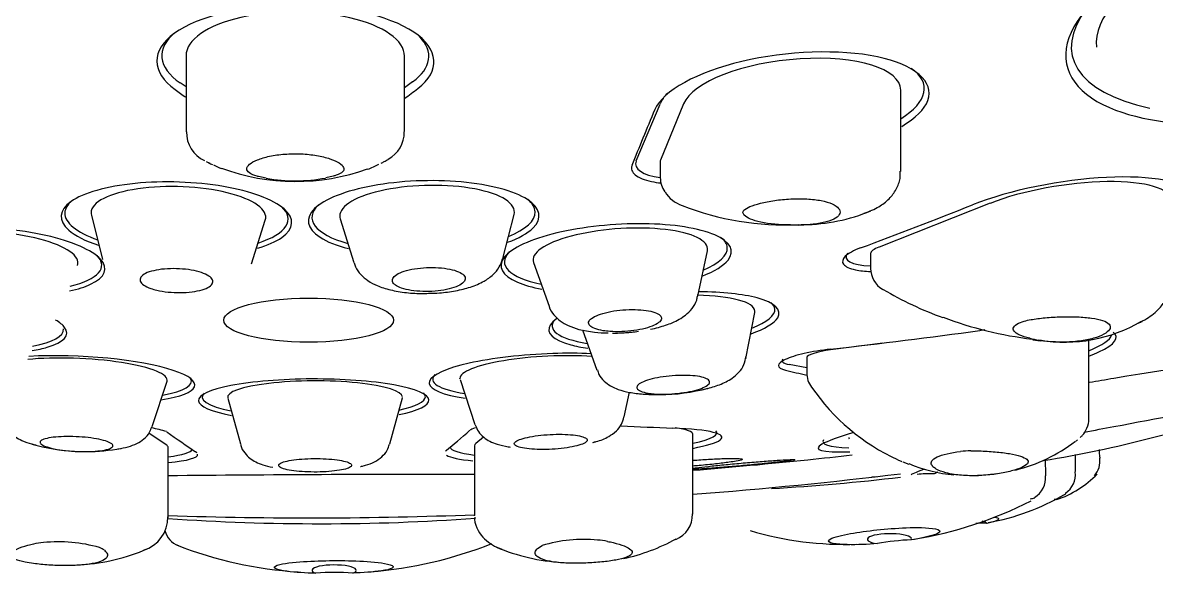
# Model space of a CAD drawing. Header units: centimetres. Extents: x -3207095 to 15275363, y -32656 to 4798027.
# Drawn here: x 710310.645 to 710314.147, y 4438202.084 to 4438203.785 of the extents above; entities that cross this region are included whole.
import ezdxf

# ---------------------------------------------------------------- set-up
doc = ezdxf.new("R2010")
doc.units = ezdxf.units.CM
doc.linetypes.add('DUZ', pattern=[500, 500])
doc.layers.get('0').update_dxf_attribs({"color": 1, "linetype": 'DUZ'})
doc.layers.add('a_vitrifiye', color=195, linetype='Continuous')

# ---------------------------------------------------------------- blocks, each defined once
blk = doc.blocks.new('TEPEDUS')
for p, q in [((38601.94, -2207.226), (38601.94, -2208.792)), ((38606.44, -2208.789), (38606.44, -2207.237)), ((38606.606, -2207.766), (38606.44, -2207.888)), ((38601.94, -2207.869), (38601.82, -2207.787)), ((38616.659, -2209.607), (38616.659, -2207.935)), ((38611.211, -2209.393), (38611.703, -2208.22)), ((38612.186, -2208.216), (38611.712, -2209.376)), ((38602.355, -2209.404), (38602.428, -2209.441)), ((38611.706, -2209.405), (38611.706, -2209.737)), ((38603.592, -2209.749), (38603.43, -2209.714)), ((38604.972, -2209.707), (38604.815, -2209.743)), ((38618.499, -2210.265), (38616.211, -2211.165)), ((38599.989, -2210.511), (38600.221, -2211.423)), ((38608.462, -2211.404), (38608.696, -2210.493)), ((38603.289, -2211.511), (38603.572, -2210.614)), ((38605.113, -2210.586), (38605.394, -2211.484)), ((38614.553, -2210.712), (38614.661, -2210.709)), ((38612.48, -2212.174), (38612.676, -2211.242)), ((38609.096, -2211.485), (38609.415, -2212.381)), ((38616.039, -2211.298), (38616.039, -2211.604)), ((38613.467, -2213.461), (38613.653, -2212.513)), ((38610.102, -2212.873), (38610.401, -2213.698)), ((38619.082, -2212.734), (38619.203, -2212.689)), ((38619.38, -2213.073), (38619.538, -2213.095)), ((38620.534, -2214.688), (38620.534, -2213.075)), ((38616.291, -2213.142), (38615.215, -2213.284)), ((38614.723, -2213.651), (38614.359, -2213.584)), ((38614.723, -2213.441), (38614.723, -2213.755)), ((38601.244, -2214.86), (38601.548, -2213.93)), ((38607.583, -2213.891), (38607.889, -2214.819)), ((38602.798, -2214.274), (38603.058, -2215.22)), ((38606.137, -2215.216), (38606.394, -2214.269)), ((38610.963, -2214.664), (38611.075, -2214.157)), ((38601.53, -2215.241), (38601.17, -2215.001)), ((38608.067, -2215.078), (38607.905, -2215.212)), ((38612.378, -2216.663), (38612.378, -2215.02)), ((38601.571, -2216.74), (38601.571, -2215.294)), ((38607.878, -2215.256), (38607.878, -2216.69)), ((38616.601, -2215.549), (38616.68, -2215.58)), ((38616.7, -2215.588), (38616.828, -2215.636)), ((38620.756, -2215.494), (38620.758, -2215.511)), ((38619.638, -2215.873), (38619.638, -2215.875)), ((38620.254, -2215.787), (38620.255, -2215.797)), ((38607.878, -2216.702), (38607.879, -2216.69)), ((38609.179, -2217.37), (38609.273, -2217.313))]:
    blk.add_line(p, q)
for centre, radius, start, end in [((38602.584, -2208.806), 0.636, 178.6582, 245.4891), ((38605.818, -2208.807), 0.616, 297.2542, 1.2966), ((38605.723, -2208.862), 0.62, 291.9848, 298.9385), ((38605.621, -2208.608), 0.892, 296.5962, 302.4459), ((38602.709, -2208.905), 0.606, 239.4086, 248.3853), ((38603.419, -2207.592), 2.095, 244.0537, 249.0904), ((38604.191, -2205.455), 4.36, 249.5653, 289.9573), ((38605.03, -2207.788), 1.891, 290.0905, 297.798), ((38604.188, -2206.384), 3.418, 259.957, 280.5607), ((38612.206, -2209.737), 0.5, 180, 215.6628), ((38612.346, -2209.713), 0.625, 210.18, 252.4185), ((38614.286, -2204.838), 5.872, 248.7456, 272.5122), ((38613.495, -2210.448), 0.0871, 186.83, 226.7807), ((38614.619, -2206.989), 3.715, 270.5599, 292.5457), ((38614.462, -2202.802), 7.909, 269.4506, 271.059), ((38616.539, -2211.604), 0.5, 180, 239.4576), ((38619.891, -2206.007), 7.02, 239.2051, 250.3337), ((38620.31, -2205.245), 7.873, 249.32, 263.1226), ((38620.024, -2209.977), 3.149, 260.9866, 300.3374), ((38620.133, -2209.489), 3.648, 257.0474, 259.9764), ((38615.223, -2213.755), 0.5, 180, 216.5217), ((38611.674, -2210.205), 4, 270.2588, 284.7968), ((38618.402, -2211.596), 4.34, 214.4346, 245.3844), ((38611.674, -2210.205), 4, 264.0088, 270.2588), ((38615.722, -2191.572), 24.3, 279.1794, 289.8671), ((38600.224, -2219.509), 4.729, 73.841, 77.6968), ((38599.872, -2211.378), 4, 253.921, 266.8961), ((38618.196, -2212.455), 3.404, 284.0787, 307.2183), ((38599.872, -2211.378), 4, 266.8961, 270.2588), ((38599.872, -2211.378), 4, 270.2588, 280.5312), ((38618.132, -2217.673), 2.311, 90.751, 96.0482), ((38319.625, -2221.06), 301.183, 1.05882, 1.08914), ((38604.465, -2116.577), 99.5, 274.56096, 275.92927), ((38618.065, -2212.641), 3.232, 247.4553, 264.4635), ((38617.477, -2215.535), 0.215, 212.9499, 235.2682), ((38620.324, -2215.578), 0.438, 317.5662, 8.7293), ((38607.794, -2858.785), 642.939, 89.991671, 90.554721), ((38611.544, -2173.073), 43.134, 273.2593, 276.8068), ((38604.465, -2116.577), 100, 276.65581, 276.71029), ((38617.289, -2218.722), 2.89, 89.1553, 95.7779), ((38618.065, -2212.641), 3.232, 272.2438, 277.1625), ((38618.196, -2212.455), 3.404, 274.5791, 277.3323), ((38619.185, -2215.929), 0.456, 300.3773, 6.7603), ((38619.206, -2214.379), 2.094, 288.387, 315.7762), ((38619.811, -2215.854), 0.447, 302.5184, 7.4013), ((38615.573, -2208.995), 8.3, 279.3937, 297.0139), ((38617.602, -2212.1), 4.817, 280.247, 300.2854), ((38614.168, -2195.99), 21.005, 284.2184, 284.4711), ((38619.751, -2219.174), 2.81, 87.567, 88.6517), ((38600.868, -2216.736), 0.698, 286.1608, 1.184), ((38604.7, -2171.206), 45.657, 266.0633, 274.0161), ((38604.49, -2128.786), 87.956, 268.09528, 272.21145), ((38611.822, -2216.678), 0.547, 292.1453, 1.7473), ((38618.335, -2219.558), 2.705, 87.8752, 92.7629), ((38601.94, -2216.893), 0.45, 194.0718, 249.2879), ((38615.513, -2210.391), 6.897, 253.5256, 271.9513), ((38599.175, -2219.21), 1.966, 95.0844, 101.0287), ((38599.317, -2220.246), 3.011, 73.7965, 96.0182), ((38604.795, -2209.464), 8.409, 248.724, 266.2686), ((38605.049, -2209.229), 8.651, 274.5594, 291.6235), ((38609.904, -2213.669), 3.997, 246.8093, 266.8624), ((38610.125, -2220.085), 2.899, 84.2657, 107.0818), ((38610.252, -2219.248), 2.055, 79.6872, 85.455), ((38610.139, -2213.765), 3.899, 281.9897, 299.0388), ((38617.077, -2222.122), 4.932, 92.3328, 100.509), ((38599.555, -2213.747), 3.964, 273.4185, 293.5506), ((38600.011, -2217.739), 0.412, 53.1214, 69.2067), ((38605.013, -2222.193), 4.328, 85.2097, 95.308)]:
    blk.add_arc(centre, radius, start, end)
for centre, major_axis, ratio, start_param, end_param in [((38626.283, -2205.857), (5.581, 1.284), 0.361637, 2.255786, 3.097665), ((38604.19, -2207.231), (2.25, -0.007), 0.405393, 0.001241, 3.142834), ((38626.148, -2205.914), (5.957, 1.312), 0.36773, 2.735048, 3.813949), ((38604.19, -2207.234), (2.75, -0.008), 0.400807, 2.688794, 3.674866), ((38604.19, -2207.234), (2.75, -0.008), 0.400807, -0.496471, 0.381033), ((38614.409, -2208.142), (-2.248, -0.241), 0.369106, 3.102128, 6.086641), ((38614.405, -2208.144), (-2.736, -0.279), 0.368528, 2.500013, 3.549218), ((38646.148, -2151.262), (-46.089, -55.389), 0.612738, 0.047285, 0.053496), ((38561.704, -2151.643), (45.691, -55.718), 0.591989, -0.0284, -0.020382), ((38614.405, -2208.144), (-2.736, -0.279), 0.368528, -0.407625, -0.197856), ((38656.73, -2160.112), (-46.117, -55.365), 0.131377, -0.414962, -0.37203), ((38612.194, -2209.366), (0.995, 0.102), 0.368528, 2.943736, 4.162409), ((38612.206, -2209.359), (0.5, 0.053), 0.369106, 2.945048, 3.102128), ((38602.623, -2208.981), (0.224, 0.447), 0.867357, 3.145677, 3.216128), ((38606.903, -2210.485), (-1.799, -0.047), 0.326876, 3.048782, 6.283185), ((38619.975, -2210.54), (-2.248, -0.352), 0.280475, 3.097728, 5.384109), ((38601.782, -2210.508), (-1.799, 0.051), 0.326007, 3.049059, 6.283185), ((38601.742, -2210.528), (-2.299, 0.066), 0.326007, 5.93111, 6.283185), ((38601.742, -2210.528), (-2.299, 0.066), 0.326007, 2.401213, 3.493668), ((38606.83, -2210.502), (2.299, 0.06), 0.326876, 2.788421, 3.958842), ((38606.83, -2210.502), (2.299, 0.06), 0.326876, 0, 0.353172), ((38642.857, -2168.652), (-57.998, -42.759), 0.33312, 0.860314, 0.903246), ((38601.742, -2210.528), (-2.299, 0.066), 0.326007, 0, 0.795898), ((38601.782, -2210.508), (-1.799, 0.051), 0.326007, 0, 0.092533), ((38606.903, -2210.485), (-1.799, -0.047), 0.326876, 0, 0.09281), ((38606.83, -2210.502), (2.299, 0.06), 0.326876, 5.568199, 6.283185), ((38597.917, -2211.378), (-1.796, 0.124), 0.293356, 3.059278, 6.283185), ((38610.883, -2211.319), (1.796, 0.122), 0.295556, 0, 3.224585), ((38613.562, -2206.69), (2.162, -3.727), 0.696787, -0.379577, -0.36291), ((38610.792, -2211.329), (2.295, 0.155), 0.295556, 0, 0.314538), ((38610.792, -2211.329), (2.295, 0.155), 0.295556, 2.827055, 3.95867), ((38610.792, -2211.329), (2.295, 0.155), 0.295556, 5.594234, 6.283185), ((38610.883, -2211.319), (1.796, 0.122), 0.295556, 6.200193, 6.283185), ((38616.539, -2211.226), (0.5, 0.078), 0.280475, 2.242517, 3.097728), ((38597.908, -2211.395), (-2.295, 0.158), 0.293356, 2.389424, 3.453482), ((38616.521, -2211.23), (0.988, 0.154), 0.283545, 2.841426, 4.160067), ((38611.86, -2212.621), (1.795, 0.138), 0.246702, 0, 1.205831), ((38616.539, -2211.604), (0.254, 0.431), 0.168409, 3.141593, 3.278381), ((38611.774, -2212.621), (2.293, 0.177), 0.246702, 0, 0.257404), ((38611.774, -2212.621), (2.293, 0.177), 0.246702, 2.884189, 3.938835), ((38611.774, -2212.621), (2.293, 0.177), 0.246702, 5.606886, 6.283185), ((38611.86, -2212.621), (1.795, 0.138), 0.246702, 6.21492, 6.283185), ((38597.123, -2212.696), (-2.293, 0.175), 0.244201, 2.395187, 3.178737), ((38610.968, -2212.571), (1.207, 0.082), 0.295556, 4.489491, 4.935287), ((38611.02, -2172.886), (71.573, 8.331), 0.56341, 4.705428, 4.74836), ((38618.28, -2213.303), (-2.725, -0.367), 0.18562, 2.519614, 3.061843), ((38599.75, -2213.894), (-2.369, 0.115), 0.201542, 2.364961, 5.18079), ((38615.223, -2213.377), (0.5, 0.066), 0.184602, 1.563735, 3.117078), ((38599.754, -2213.823), (-1.798, 0.087), 0.201542, 3.08643, 5.363951), ((38609.377, -2213.78), (-1.798, -0.091), 0.203174, 4.162611, 6.283185), ((38611.932, -2213.554), (1.537, 0.118), 0.246702, 6.21492, 6.28072), ((38615.207, -2213.377), (0.991, 0.134), 0.18562, 2.951548, 3.661518), ((38609.316, -2213.775), (2.297, 0.116), 0.203174, 2.932571, 3.909006), ((38651.965, -2153.768), (-44.421, -56.735), 0.47645, 0.213717, 0.225839), ((38599.754, -2213.823), (-2.297, 0.111), 0.201542, 2.414479, 3.27518), ((38604.596, -2214.255), (1.8, 0.002), 0.185339, 0, 3.192151), ((38609.377, -2213.78), (-1.798, -0.091), 0.203174, 0, 0.055629), ((38604.569, -2214.25), (2.3, 0.003), 0.185339, 2.951849, 3.881655), ((38604.569, -2214.25), (2.3, 0.003), 0.185339, 5.580767, 6.283185), ((38604.596, -2214.255), (1.8, 0.002), 0.185339, 6.232627, 6.283185), ((38604.569, -2214.25), (2.3, 0.003), 0.185339, 0, 0.189744), ((38554.477, -2163.453), (49.289, -52.562), 0.050355, -0.252576, -0.209644), ((38654.963, -2162.999), (-48.766, -53.047), 0.025664, 0.186686, 0.229618), ((38576.116, -2170.833), (63.864, -33.37), 0.451737, -0.780319, -0.76103), ((38610.128, -2215.138), (-2.25, -0.12), 0.121616, 3.135107, 3.710201), ((38610.126, -2215.137), (-2.746, -0.149), 0.120575, 2.525786, 3.263355), ((38599.321, -2215.187), (-2.25, 0.109), 0.119929, 3.1474, 3.339387), ((38610.128, -2215.138), (-2.25, -0.12), 0.121616, -0.163565, -0.006485), ((38609.442, -2215.064), (-1.208, -0.061), 0.203174, -3.899153, -3.854609), ((38621.084, -2214.243), (6.028, 0.937), 0.081622, 3.059606, 3.553815), ((38621.187, -2214.237), (5.6, 0.857), 0.082029, 3.129037, 3.181966), ((38599.323, -2215.186), (-2.747, 0.135), 0.118845, 2.535486, 3.101177), ((38610.126, -2215.137), (-2.746, -0.149), 0.120575, 0.006642, 0.605171), ((38604.465, -2208.915), (27.6, 0), 0.258819, -1.189196, -1.153281), ((38604.598, -2215.545), (1.209, 0.002), 0.185339, -0.68094, -0.63671), ((38604.465, -2209.25), (28.2, 0), 0.258819, -1.286398, -1.12397), ((38617.982, -2216.879), (0.454, 0.011), 0.204259, 0.122747, 0.666552), ((38616.427, -2217.179), (0.456, 0.003), 0.24332, -0.172436, 4.13073), ((38604.989, -2217.822), (0.456, 0), 0.241924, -0.563412, 3.739754)]:
    blk.add_ellipse(centre, major_axis=major_axis, ratio=ratio, start_param=start_param, end_param=end_param)
blk.add_ellipse((38604.465, -2212.672), major_axis=(-1.75, 0), ratio=0.258819)
for points, knots in [([(38622.126, -2205.012), (38621.05, -2205.602), (38620.334, -2206.265), (38619.912, -2207.455), (38620.215, -2207.974), (38621.594, -2208.569), (38622.559, -2208.698), (38623.665, -2208.662)], [0, 0, 0, 0, 0.25, 0.25, 0.5, 0.5, 0.714471, 0.714471, 0.714471, 0.714471]), ([(38606.713, -2207.901), (38607.183, -2207.541), (38607.146, -2207.086), (38606.111, -2206.393), (38605.129, -2206.171), (38603.153, -2206.18), (38602.187, -2206.412), (38601.215, -2207.112), (38601.214, -2207.568), (38601.715, -2207.923)], [0, 0, 0, 0, 0.25, 0.25, 0.5, 0.5, 0.75, 0.75, 1, 1, 1, 1]), ([(38616.679, -2208.682), (38616.96, -2208.513), (38617.15, -2208.328), (38617.356, -2207.762), (38616.945, -2207.409), (38615.409, -2207.087), (38614.304, -2207.124), (38612.47, -2207.56), (38611.76, -2207.949), (38611.594, -2208.336)], [0.1303702, 0.1303702, 0.1303702, 0.1303702, 0.25, 0.25, 0.5, 0.5, 0.75, 0.75, 1, 1, 1, 1]), ([(38603.43, -2209.714), (38603.421, -2209.712), (38603.414, -2209.71), (38603.406, -2209.708), (38603.336, -2209.689), (38603.281, -2209.666), (38603.244, -2209.64), (38603.208, -2209.614), (38603.189, -2209.585), (38603.19, -2209.555), (38603.19, -2209.524), (38603.21, -2209.492), (38603.247, -2209.461), (38603.284, -2209.429), (38603.34, -2209.398), (38603.41, -2209.37), (38603.48, -2209.342), (38603.566, -2209.316), (38603.661, -2209.296), (38603.757, -2209.276), (38603.863, -2209.261), (38603.973, -2209.253), (38604.082, -2209.244), (38604.197, -2209.243), (38604.308, -2209.247), (38604.418, -2209.252), (38604.528, -2209.264), (38604.628, -2209.281), (38604.728, -2209.298), (38604.822, -2209.321), (38604.9, -2209.347), (38604.979, -2209.373), (38605.045, -2209.403), (38605.093, -2209.433), (38605.141, -2209.464), (38605.172, -2209.497), (38605.184, -2209.527), (38605.196, -2209.558), (38605.189, -2209.588), (38605.163, -2209.616), (38605.137, -2209.643), (38605.093, -2209.667), (38605.033, -2209.688), (38605.014, -2209.695), (38604.994, -2209.701), (38604.972, -2209.707)], [0, 0, 0, 0, 0.008169, 0.008169, 0.008169, 0.082828, 0.082828, 0.082828, 0.157351, 0.157351, 0.157351, 0.231676, 0.231676, 0.231676, 0.306092, 0.306092, 0.306092, 0.380781, 0.380781, 0.380781, 0.45554, 0.45554, 0.45554, 0.530024, 0.530024, 0.530024, 0.604265, 0.604265, 0.604265, 0.678655, 0.678655, 0.678655, 0.753362, 0.753362, 0.753362, 0.828107, 0.828107, 0.828107, 0.902596, 0.902596, 0.902596, 0.976914, 0.976914, 0.976914, 1, 1, 1, 1]), ([(38611.124, -2209.487), (38611.097, -2209.556), (38611.121, -2209.623), (38611.261, -2209.738), (38611.379, -2209.785), (38611.588, -2209.829), (38611.653, -2209.839), (38611.721, -2209.846)], [0, 0, 0, 0, 0.25, 0.25, 0.5, 0.5, 0.6007661, 0.6007661, 0.6007661, 0.6007661]), ([(38615.902, -2210.47), (38616.019, -2210.427), (38616.197, -2210.357), (38616.421, -2210.184), (38616.571, -2209.987), (38616.654, -2209.779), (38616.65, -2209.659), (38616.648, -2209.605)], [0, 0, 0, 0, 0.270865, 0.493287, 0.691396, 0.882777, 1, 1, 1, 1]), ([(38600.889, -2209.856), (38600.303, -2209.914), (38599.821, -2210.052), (38599.319, -2210.407), (38599.301, -2210.625), (38599.654, -2210.933), (38599.867, -2211.039), (38600.135, -2211.127)], [0, 0, 0, 0, 0.125, 0.125, 0.25, 0.25, 0.3233838, 0.3233838, 0.3233838, 0.3233838]), ([(38603.412, -2211.191), (38603.62, -2211.129), (38603.791, -2211.054), (38604.163, -2210.792), (38604.182, -2210.576), (38603.734, -2210.184), (38603.273, -2210.015), (38602.142, -2209.822), (38601.475, -2209.797), (38600.889, -2209.856)], [0.5661338, 0.5661338, 0.5661338, 0.5661338, 0.625, 0.625, 0.75, 0.75, 0.875, 0.875, 1, 1, 1, 1]), ([(38607.603, -2209.824), (38607.009, -2209.771), (38606.342, -2209.801), (38605.23, -2210.004), (38604.786, -2210.178), (38604.383, -2210.571), (38604.424, -2210.788), (38604.84, -2211.056), (38605.042, -2211.136), (38605.285, -2211.198)], [0, 0, 0, 0, 0.125, 0.125, 0.25, 0.25, 0.375, 0.375, 0.4393381, 0.4393381, 0.4393381, 0.4393381]), ([(38608.562, -2211.068), (38608.793, -2210.983), (38608.973, -2210.883), (38609.285, -2210.579), (38609.241, -2210.362), (38608.697, -2210.011), (38608.198, -2209.877), (38607.603, -2209.824)], [0.6824018, 0.6824018, 0.6824018, 0.6824018, 0.75, 0.75, 0.875, 0.875, 1, 1, 1, 1]), ([(38622.241, -2210.791), (38622.692, -2210.539), (38622.883, -2210.271), (38622.545, -2209.821), (38621.817, -2209.686), (38619.979, -2209.775), (38618.893, -2209.995), (38618.138, -2210.295)], [0.301523, 0.301523, 0.301523, 0.301523, 0.5, 0.5, 0.75, 0.75, 1, 1, 1, 1]), ([(38613.409, -2210.459), (38613.408, -2210.442), (38613.415, -2210.426), (38613.43, -2210.409), (38613.453, -2210.384), (38613.496, -2210.358), (38613.554, -2210.333), (38613.612, -2210.309), (38613.687, -2210.284), (38613.773, -2210.263), (38613.859, -2210.242), (38613.958, -2210.223), (38614.063, -2210.207), (38614.168, -2210.192), (38614.281, -2210.181), (38614.392, -2210.175), (38614.504, -2210.169), (38614.618, -2210.169), (38614.725, -2210.175), (38614.831, -2210.18), (38614.932, -2210.192), (38615.021, -2210.21), (38615.109, -2210.227), (38615.187, -2210.251), (38615.248, -2210.278), (38615.308, -2210.305), (38615.354, -2210.337), (38615.38, -2210.37), (38615.407, -2210.404), (38615.415, -2210.439), (38615.404, -2210.473), (38615.393, -2210.507), (38615.363, -2210.541), (38615.316, -2210.571), (38615.269, -2210.6), (38615.203, -2210.627), (38615.125, -2210.648), (38615.047, -2210.669), (38614.954, -2210.685), (38614.855, -2210.696), (38614.777, -2210.704), (38614.693, -2210.708), (38614.608, -2210.71)], [0, 0, 0, 0, 0.04797, 0.04797, 0.04797, 0.122585, 0.122585, 0.122585, 0.196962, 0.196962, 0.196962, 0.271278, 0.271278, 0.271278, 0.345824, 0.345824, 0.345824, 0.42058, 0.42058, 0.42058, 0.495204, 0.495204, 0.495204, 0.569504, 0.569504, 0.569504, 0.64376, 0.64376, 0.64376, 0.718314, 0.718314, 0.718314, 0.793074, 0.793074, 0.793074, 0.867681, 0.867681, 0.867681, 0.942028, 0.942028, 0.942028, 1, 1, 1, 1]), ([(38614.386, -2210.711), (38614.167, -2210.708), (38613.949, -2210.69), (38613.61, -2210.619), (38613.486, -2210.566), (38613.436, -2210.512)], [0, 0, 0, 0, 0.5, 0.5, 1, 1, 1, 1]), ([(38599.541, -2212.07), (38599.713, -2212.033), (38599.86, -2211.986), (38600.274, -2211.793), (38600.351, -2211.602), (38600.01, -2211.231), (38599.597, -2211.051), (38598.508, -2210.805), (38597.846, -2210.741), (38596.659, -2210.766), (38596.136, -2210.854), (38595.832, -2210.996)], [0.4520433, 0.4520433, 0.4520433, 0.4520433, 0.5, 0.5, 0.625, 0.625, 0.75, 0.75, 0.875, 0.875, 1, 1, 1, 1]), ([(38612.832, -2210.916), (38612.508, -2210.777), (38611.969, -2210.693), (38610.768, -2210.678), (38610.105, -2210.748), (38609.041, -2211.003), (38608.644, -2211.186), (38608.345, -2211.564), (38608.446, -2211.753), (38608.899, -2211.948), (38609.071, -2211.997), (38609.27, -2212.034)], [0, 0, 0, 0, 0.125, 0.125, 0.25, 0.25, 0.375, 0.375, 0.5, 0.5, 0.5522539, 0.5522539, 0.5522539, 0.5522539]), ([(38612.568, -2211.765), (38612.824, -2211.664), (38613.01, -2211.549), (38613.252, -2211.246), (38613.156, -2211.056), (38612.832, -2210.916)], [0.797531, 0.797531, 0.797531, 0.797531, 0.875, 0.875, 1, 1, 1, 1]), ([(38615.828, -2211.185), (38615.685, -2211.238), (38615.578, -2211.297), (38615.457, -2211.413), (38615.444, -2211.471), (38615.518, -2211.568), (38615.603, -2211.608), (38615.815, -2211.653), (38615.922, -2211.665), (38616.041, -2211.669)], [0, 0, 0, 0, 0.25, 0.25, 0.5, 0.5, 0.75, 0.75, 0.9277079, 0.9277079, 0.9277079, 0.9277079]), ([(38605.405, -2211.491), (38605.413, -2211.522), (38605.435, -2211.61), (38605.538, -2211.742), (38605.688, -2211.869), (38605.888, -2211.973), (38606.149, -2212.055), (38606.467, -2212.107), (38606.747, -2212.127), (38606.89, -2212.12), (38606.93, -2212.118)], [0, 0, 0, 0, 0.04951, 0.163331, 0.281252, 0.418255, 0.590284, 0.773276, 0.946123, 1, 1, 1, 1]), ([(38606.93, -2212.118), (38607.015, -2212.116), (38607.195, -2212.112), (38607.5, -2212.069), (38607.81, -2211.992), (38608.064, -2211.886), (38608.258, -2211.749), (38608.396, -2211.59), (38608.436, -2211.473), (38608.456, -2211.41)], [0, 0, 0, 0, 0.113375, 0.280627, 0.452447, 0.637629, 0.778265, 0.899814, 1, 1, 1, 1]), ([(38601.216, -2212.019), (38601.156, -2211.998), (38601.105, -2211.973), (38601.068, -2211.948), (38601.031, -2211.922), (38601.007, -2211.894), (38600.997, -2211.866), (38600.987, -2211.838), (38600.992, -2211.81), (38601.01, -2211.784), (38601.028, -2211.757), (38601.061, -2211.732), (38601.106, -2211.709), (38601.151, -2211.687), (38601.208, -2211.667), (38601.274, -2211.652), (38601.339, -2211.637), (38601.415, -2211.625), (38601.494, -2211.618), (38601.573, -2211.611), (38601.658, -2211.608), (38601.742, -2211.611), (38601.825, -2211.613), (38601.91, -2211.62), (38601.989, -2211.631), (38602.068, -2211.642), (38602.143, -2211.658), (38602.209, -2211.677), (38602.275, -2211.696), (38602.332, -2211.719), (38602.377, -2211.743), (38602.422, -2211.768), (38602.455, -2211.795), (38602.473, -2211.822), (38602.492, -2211.85), (38602.497, -2211.878), (38602.487, -2211.905), (38602.477, -2211.932), (38602.453, -2211.959), (38602.416, -2211.983), (38602.379, -2212.007), (38602.329, -2212.028), (38602.269, -2212.046), (38602.209, -2212.064), (38602.138, -2212.078), (38602.063, -2212.088), (38601.987, -2212.098), (38601.904, -2212.103), (38601.821, -2212.104), (38601.737, -2212.104), (38601.652, -2212.1), (38601.57, -2212.092), (38601.489, -2212.084), (38601.409, -2212.07), (38601.339, -2212.054), (38601.295, -2212.044), (38601.253, -2212.032), (38601.216, -2212.019)], [0, 0, 0, 0, 0.053919, 0.053919, 0.053919, 0.107836, 0.107836, 0.107836, 0.161777, 0.161777, 0.161777, 0.215651, 0.215651, 0.215651, 0.26938, 0.26938, 0.26938, 0.322953, 0.322953, 0.322953, 0.376427, 0.376427, 0.376427, 0.429906, 0.429906, 0.429906, 0.48349, 0.48349, 0.48349, 0.537231, 0.537231, 0.537231, 0.591112, 0.591112, 0.591112, 0.645054, 0.645054, 0.645054, 0.698952, 0.698952, 0.698952, 0.752722, 0.752722, 0.752722, 0.806339, 0.806339, 0.806339, 0.85984, 0.85984, 0.85984, 0.913315, 0.913315, 0.913315, 0.96686, 0.96686, 0.96686, 1, 1, 1, 1]), ([(38606.272, -2211.963), (38606.311, -2211.986), (38606.363, -2212.008), (38606.424, -2212.025), (38606.485, -2212.043), (38606.557, -2212.057), (38606.634, -2212.066), (38606.711, -2212.076), (38606.794, -2212.081), (38606.878, -2212.081), (38606.962, -2212.081), (38607.048, -2212.077), (38607.129, -2212.068), (38607.21, -2212.059), (38607.289, -2212.045), (38607.358, -2212.028), (38607.428, -2212.011), (38607.491, -2211.99), (38607.541, -2211.967), (38607.592, -2211.944), (38607.631, -2211.918), (38607.656, -2211.891), (38607.682, -2211.864), (38607.693, -2211.835), (38607.69, -2211.807), (38607.688, -2211.78), (38607.67, -2211.752), (38607.64, -2211.727), (38607.609, -2211.702), (38607.565, -2211.679), (38607.51, -2211.659), (38607.455, -2211.639), (38607.388, -2211.623), (38607.316, -2211.611), (38607.243, -2211.599), (38607.162, -2211.591), (38607.079, -2211.587), (38606.997, -2211.584), (38606.911, -2211.586), (38606.828, -2211.592), (38606.745, -2211.598), (38606.663, -2211.609), (38606.589, -2211.624), (38606.514, -2211.638), (38606.446, -2211.657), (38606.389, -2211.679), (38606.331, -2211.701), (38606.284, -2211.725), (38606.251, -2211.752), (38606.217, -2211.778), (38606.196, -2211.806), (38606.19, -2211.834), (38606.184, -2211.861), (38606.193, -2211.89), (38606.215, -2211.916), (38606.229, -2211.932), (38606.248, -2211.948), (38606.272, -2211.963)], [0, 0, 0, 0, 0.053632, 0.053632, 0.053632, 0.107268, 0.107268, 0.107268, 0.160853, 0.160853, 0.160853, 0.214419, 0.214419, 0.214419, 0.268026, 0.268026, 0.268026, 0.321716, 0.321716, 0.321716, 0.375497, 0.375497, 0.375497, 0.429335, 0.429335, 0.429335, 0.483174, 0.483174, 0.483174, 0.536953, 0.536953, 0.536953, 0.590639, 0.590639, 0.590639, 0.644239, 0.644239, 0.644239, 0.697801, 0.697801, 0.697801, 0.751387, 0.751387, 0.751387, 0.80505, 0.80505, 0.80505, 0.858808, 0.858808, 0.858808, 0.912636, 0.912636, 0.912636, 0.966481, 0.966481, 0.966481, 1, 1, 1, 1]), ([(38621.55, -2212.735), (38621.613, -2212.704), (38621.772, -2212.618), (38621.976, -2212.452), (38622.131, -2212.246), (38622.215, -2212.053), (38622.217, -2211.935), (38622.217, -2211.882)], [0.0854577, 0.0854577, 0.0854577, 0.0854577, 0.2408051, 0.5169596, 0.716914, 0.8916103, 1, 1, 1, 1]), ([(38611.503, -2212.859), (38611.559, -2212.847), (38611.723, -2212.808), (38611.972, -2212.725), (38612.198, -2212.602), (38612.362, -2212.441), (38612.455, -2212.297), (38612.467, -2212.206), (38612.471, -2212.176)], [0.2306295, 0.2306295, 0.2306295, 0.2306295, 0.3243987, 0.5059923, 0.7105011, 0.832747, 0.9526905, 1, 1, 1, 1]), ([(38614.124, -2212.622), (38614.222, -2212.461), (38614.064, -2212.312), (38613.408, -2212.135), (38612.981, -2212.089), (38612.506, -2212.085)], [0, 0, 0, 0, 0.125, 0.125, 0.2256688, 0.2256688, 0.2256688, 0.2256688]), ([(38609.418, -2212.381), (38609.418, -2212.385), (38609.429, -2212.452), (38609.515, -2212.568), (38609.647, -2212.697), (38609.82, -2212.794), (38610.045, -2212.871), (38610.323, -2212.92), (38610.536, -2212.933), (38610.635, -2212.935)], [0, 0, 0, 0, 0.0066085, 0.1130266, 0.2164298, 0.3305433, 0.472681, 0.6521697, 0.7949687, 0.7949687, 0.7949687, 0.7949687]), ([(38598.769, -2213.299), (38598.885, -2213.279), (38598.99, -2213.256), (38599.427, -2213.128), (38599.557, -2212.977), (38599.401, -2212.77), (38599.337, -2212.719), (38599.251, -2212.669)], [0.3423593, 0.3423593, 0.3423593, 0.3423593, 0.375, 0.375, 0.5, 0.5, 0.5400941, 0.5400941, 0.5400941, 0.5400941]), ([(38609.577, -2212.638), (38609.513, -2212.683), (38609.467, -2212.727), (38609.342, -2212.93), (38609.497, -2213.08), (38609.964, -2213.207), (38610.083, -2213.231), (38610.216, -2213.25)], [0.4651775, 0.4651775, 0.4651775, 0.4651775, 0.5, 0.5, 0.625, 0.625, 0.6604327, 0.6604327, 0.6604327, 0.6604327]), ([(38610.668, -2212.903), (38610.745, -2212.908), (38610.828, -2212.91), (38610.912, -2212.907), (38610.996, -2212.904), (38611.082, -2212.896), (38611.163, -2212.885), (38611.245, -2212.874), (38611.324, -2212.858), (38611.394, -2212.84), (38611.464, -2212.822), (38611.527, -2212.8), (38611.578, -2212.777), (38611.629, -2212.754), (38611.669, -2212.728), (38611.694, -2212.703), (38611.72, -2212.678), (38611.732, -2212.651), (38611.73, -2212.626), (38611.727, -2212.602), (38611.711, -2212.577), (38611.681, -2212.556), (38611.651, -2212.535), (38611.607, -2212.515), (38611.552, -2212.5), (38611.498, -2212.484), (38611.432, -2212.472), (38611.36, -2212.464), (38611.288, -2212.456), (38611.207, -2212.452), (38611.125, -2212.452), (38611.043, -2212.453), (38610.956, -2212.457), (38610.873, -2212.466), (38610.79, -2212.475), (38610.708, -2212.488), (38610.633, -2212.504), (38610.559, -2212.521), (38610.49, -2212.54), (38610.432, -2212.562), (38610.374, -2212.584), (38610.327, -2212.609), (38610.293, -2212.634), (38610.259, -2212.659), (38610.238, -2212.685), (38610.231, -2212.71), (38610.225, -2212.736), (38610.233, -2212.761), (38610.254, -2212.783), (38610.276, -2212.806), (38610.312, -2212.827), (38610.359, -2212.845), (38610.406, -2212.862), (38610.466, -2212.877), (38610.533, -2212.888), (38610.575, -2212.894), (38610.621, -2212.899), (38610.668, -2212.903)], [0, 0, 0, 0, 0.053723, 0.053723, 0.053723, 0.107441, 0.107441, 0.107441, 0.161225, 0.161225, 0.161225, 0.215064, 0.215064, 0.215064, 0.268901, 0.268901, 0.268901, 0.322675, 0.322675, 0.322675, 0.376356, 0.376356, 0.376356, 0.429953, 0.429953, 0.429953, 0.483514, 0.483514, 0.483514, 0.537102, 0.537102, 0.537102, 0.59077, 0.59077, 0.59077, 0.644532, 0.644532, 0.644532, 0.698362, 0.698362, 0.698362, 0.752205, 0.752205, 0.752205, 0.806, 0.806, 0.806, 0.859708, 0.859708, 0.859708, 0.913329, 0.913329, 0.913329, 0.966898, 0.966898, 0.966898, 1, 1, 1, 1]), ([(38619.203, -2212.689), (38619.245, -2212.679), (38619.292, -2212.669), (38619.342, -2212.66), (38619.429, -2212.644), (38619.529, -2212.631), (38619.634, -2212.622), (38619.739, -2212.612), (38619.852, -2212.605), (38619.964, -2212.602), (38620.075, -2212.599), (38620.189, -2212.599), (38620.294, -2212.604), (38620.4, -2212.608), (38620.501, -2212.616), (38620.589, -2212.628), (38620.678, -2212.641), (38620.756, -2212.658), (38620.816, -2212.679), (38620.877, -2212.699), (38620.922, -2212.724), (38620.948, -2212.752), (38620.974, -2212.78), (38620.981, -2212.811), (38620.97, -2212.842), (38620.959, -2212.874), (38620.928, -2212.907), (38620.881, -2212.938), (38620.833, -2212.97), (38620.768, -2213), (38620.69, -2213.026), (38620.611, -2213.052), (38620.518, -2213.074), (38620.417, -2213.091), (38620.317, -2213.107), (38620.207, -2213.118), (38620.095, -2213.122), (38619.985, -2213.126), (38619.87, -2213.123), (38619.761, -2213.115), (38619.669, -2213.108), (38619.58, -2213.096), (38619.498, -2213.081)], [0, 0, 0, 0, 0.043484, 0.043484, 0.043484, 0.118112, 0.118112, 0.118112, 0.192504, 0.192504, 0.192504, 0.266816, 0.266816, 0.266816, 0.341345, 0.341345, 0.341345, 0.416098, 0.416098, 0.416098, 0.490742, 0.490742, 0.490742, 0.565059, 0.565059, 0.565059, 0.639306, 0.639306, 0.639306, 0.713842, 0.713842, 0.713842, 0.788601, 0.788601, 0.788601, 0.863227, 0.863227, 0.863227, 0.937586, 0.937586, 0.937586, 1, 1, 1, 1]), ([(38619.315, -2213.044), (38619.151, -2213.006), (38619.035, -2212.956), (38618.952, -2212.845), (38618.984, -2212.783), (38619.082, -2212.734)], [0, 0, 0, 0, 0.5, 0.5, 1, 1, 1, 1]), ([(38610.753, -2212.937), (38610.846, -2212.937), (38610.953, -2212.934), (38611.051, -2212.922), (38611.066, -2212.92)], [0.8512774, 0.8512774, 0.8512774, 0.8512774, 0.9805768, 1, 1, 1, 1]), ([(38620.545, -2213.409), (38620.617, -2213.381), (38620.683, -2213.353), (38621.074, -2213.171), (38621.171, -2213.025), (38621.037, -2212.921)], [0.4693214, 0.4693214, 0.4693214, 0.4693214, 0.5, 0.5, 0.6730945, 0.6730945, 0.6730945, 0.6730945]), ([(38610.283, -2213.361), (38610.033, -2213.35), (38609.765, -2213.349), (38608.869, -2213.379), (38608.236, -2213.453), (38607.301, -2213.662), (38607, -2213.799), (38606.91, -2214.055), (38607.118, -2214.175), (38607.577, -2214.261), (38607.631, -2214.27), (38607.688, -2214.278)], [0.3200267, 0.3200267, 0.3200267, 0.3200267, 0.375, 0.375, 0.5, 0.5, 0.625, 0.625, 0.75, 0.75, 0.765548, 0.765548, 0.765548, 0.765548]), ([(38615.215, -2213.268), (38615.023, -2213.29), (38614.835, -2213.321), (38614.51, -2213.395), (38614.373, -2213.438), (38614.187, -2213.525), (38614.138, -2213.569), (38614.141, -2213.645), (38614.192, -2213.678), (38614.288, -2213.701)], [0, 0, 0, 0, 0.25, 0.25, 0.5, 0.5, 0.75, 0.75, 1, 1, 1, 1]), ([(38624.968, -2213.31), (38623.881, -2213.43), (38622.472, -2213.632), (38620.879, -2213.9), (38620.711, -2213.929), (38620.544, -2213.958)], [0, 0, 0, 0, 0.25, 0.25, 0.2794754, 0.2794754, 0.2794754, 0.2794754]), ([(38612.586, -2214.1), (38612.606, -2214.095), (38612.728, -2214.065), (38612.942, -2214.001), (38613.158, -2213.897), (38613.326, -2213.756), (38613.438, -2213.595), (38613.46, -2213.477), (38613.472, -2213.41)], [0.1592053, 0.1592053, 0.1592053, 0.1592053, 0.1985834, 0.3979672, 0.6231333, 0.7580607, 0.8833706, 1, 1, 1, 1]), ([(38610.411, -2213.697), (38610.421, -2213.731), (38610.446, -2213.815), (38610.549, -2213.932), (38610.686, -2214.033), (38610.858, -2214.108), (38611.072, -2214.163), (38611.312, -2214.192), (38611.477, -2214.199), (38611.54, -2214.2)], [0, 0, 0, 0, 0.0442341, 0.1287169, 0.2138808, 0.3115802, 0.4415919, 0.5823229, 0.6656826, 0.6656826, 0.6656826, 0.6656826]), ([(38611.456, -2214.173), (38611.395, -2214.164), (38611.343, -2214.15), (38611.305, -2214.135), (38611.266, -2214.119), (38611.24, -2214.1), (38611.229, -2214.081), (38611.217, -2214.061), (38611.22, -2214.039), (38611.237, -2214.018), (38611.253, -2213.996), (38611.284, -2213.974), (38611.327, -2213.953), (38611.37, -2213.933), (38611.426, -2213.912), (38611.49, -2213.894), (38611.554, -2213.876), (38611.628, -2213.86), (38611.707, -2213.847), (38611.785, -2213.834), (38611.87, -2213.824), (38611.954, -2213.817), (38612.038, -2213.811), (38612.123, -2213.807), (38612.203, -2213.808), (38612.283, -2213.808), (38612.36, -2213.813), (38612.427, -2213.82), (38612.494, -2213.828), (38612.553, -2213.839), (38612.599, -2213.853), (38612.645, -2213.867), (38612.68, -2213.884), (38612.7, -2213.903), (38612.72, -2213.922), (38612.726, -2213.942), (38612.718, -2213.964), (38612.711, -2213.985), (38612.688, -2214.007), (38612.653, -2214.028), (38612.618, -2214.05), (38612.569, -2214.071), (38612.511, -2214.09), (38612.453, -2214.109), (38612.384, -2214.127), (38612.309, -2214.142), (38612.234, -2214.157), (38612.152, -2214.169), (38612.069, -2214.178), (38611.985, -2214.187), (38611.899, -2214.192), (38611.817, -2214.194), (38611.734, -2214.196), (38611.654, -2214.194), (38611.582, -2214.188), (38611.537, -2214.185), (38611.494, -2214.18), (38611.456, -2214.173)], [0, 0, 0, 0, 0.053667, 0.053667, 0.053667, 0.107342, 0.107342, 0.107342, 0.160911, 0.160911, 0.160911, 0.214392, 0.214392, 0.214392, 0.267881, 0.267881, 0.267881, 0.321471, 0.321471, 0.321471, 0.375211, 0.375211, 0.375211, 0.429089, 0.429089, 0.429089, 0.48303, 0.48303, 0.48303, 0.536932, 0.536932, 0.536932, 0.590706, 0.590706, 0.590706, 0.644319, 0.644319, 0.644319, 0.697811, 0.697811, 0.697811, 0.751278, 0.751278, 0.751278, 0.804826, 0.804826, 0.804826, 0.858524, 0.858524, 0.858524, 0.912373, 0.912373, 0.912373, 0.966309, 0.966309, 0.966309, 1, 1, 1, 1]), ([(38606.326, -2214.616), (38606.725, -2214.534), (38606.953, -2214.423), (38606.932, -2214.197), (38606.668, -2214.083), (38605.771, -2213.923), (38605.148, -2213.879), (38603.912, -2213.884), (38603.296, -2213.934), (38602.433, -2214.1), (38602.187, -2214.216), (38602.207, -2214.443), (38602.457, -2214.553), (38602.874, -2214.631)], [0.12979, 0.12979, 0.12979, 0.12979, 0.25, 0.25, 0.375, 0.375, 0.5, 0.5, 0.625, 0.625, 0.75, 0.75, 0.8707145, 0.8707145, 0.8707145, 0.8707145]), ([(38620.44, -2214.977), (38620.64, -2214.938), (38620.844, -2214.9), (38621.935, -2214.695), (38622.852, -2214.525), (38623.681, -2214.34)], [0.6919169, 0.6919169, 0.6919169, 0.6919169, 0.75, 0.75, 1, 1, 1, 1]), ([(38598.179, -2214.716), (38598.19, -2214.763), (38598.212, -2214.855), (38598.307, -2214.98), (38598.427, -2215.08), (38598.575, -2215.158), (38598.715, -2215.211), (38598.819, -2215.234), (38598.853, -2215.241)], [0, 0, 0, 0, 0.124236, 0.286511, 0.450454, 0.639508, 0.900405, 1, 1, 1, 1]), ([(38610.318, -2215.188), (38610.343, -2215.182), (38610.462, -2215.154), (38610.618, -2215.09), (38610.793, -2214.971), (38610.913, -2214.825), (38610.942, -2214.721), (38610.957, -2214.666)], [0, 0, 0, 0, 0.079897, 0.43012, 0.661621, 0.845846, 1, 1, 1, 1]), ([(38620.357, -2215.084), (38620.374, -2215.069), (38620.422, -2215.027), (38620.497, -2214.899), (38620.543, -2214.761), (38620.532, -2214.692), (38620.53, -2214.683)], [0, 0, 0, 0, 0.177975, 0.555139, 0.949284, 1, 1, 1, 1]), ([(38600.535, -2215.322), (38600.61, -2215.31), (38600.745, -2215.283), (38600.917, -2215.222), (38601.07, -2215.126), (38601.189, -2215.001), (38601.22, -2214.908), (38601.234, -2214.865)], [0.4454814, 0.4454814, 0.4454814, 0.4454814, 0.587641, 0.7220471, 0.8322808, 0.9336178, 1, 1, 1, 1]), ([(38607.897, -2214.829), (38607.918, -2214.881), (38607.956, -2214.974), (38608.071, -2215.09), (38608.203, -2215.173), (38608.365, -2215.235), (38608.506, -2215.266), (38608.601, -2215.281), (38608.614, -2215.283)], [0, 0, 0, 0, 0.055456, 0.1170757, 0.1806009, 0.2556722, 0.3624797, 0.3785215, 0.3785215, 0.3785215, 0.3785215]), ([(38612.38, -2215.311), (38612.662, -2215.254), (38612.859, -2215.194), (38613.103, -2215.02), (38612.727, -2214.923), (38611.965, -2214.893)], [0.6332616, 0.6332616, 0.6332616, 0.6332616, 0.75, 0.75, 1, 1, 1, 1]), ([(38615.693, -2214.987), (38615.372, -2215.08), (38615.147, -2215.162), (38614.827, -2215.344), (38615.028, -2215.399), (38615.608, -2215.379)], [0.6322881, 0.6322881, 0.6322881, 0.6322881, 0.75, 0.75, 0.9745129, 0.9745129, 0.9745129, 0.9745129]), ([(38599.162, -2215.306), (38599.101, -2215.291), (38599.05, -2215.275), (38599.013, -2215.258), (38598.975, -2215.242), (38598.95, -2215.224), (38598.939, -2215.207), (38598.928, -2215.19), (38598.931, -2215.172), (38598.949, -2215.157), (38598.966, -2215.141), (38598.997, -2215.127), (38599.041, -2215.114), (38599.084, -2215.102), (38599.141, -2215.091), (38599.206, -2215.083), (38599.271, -2215.076), (38599.346, -2215.071), (38599.425, -2215.068), (38599.504, -2215.066), (38599.59, -2215.067), (38599.674, -2215.071), (38599.758, -2215.074), (38599.843, -2215.081), (38599.923, -2215.09), (38600.002, -2215.099), (38600.078, -2215.111), (38600.144, -2215.125), (38600.21, -2215.138), (38600.268, -2215.154), (38600.314, -2215.17), (38600.359, -2215.186), (38600.393, -2215.204), (38600.412, -2215.221), (38600.432, -2215.238), (38600.437, -2215.256), (38600.429, -2215.272), (38600.42, -2215.289), (38600.397, -2215.304), (38600.362, -2215.318), (38600.326, -2215.332), (38600.276, -2215.344), (38600.218, -2215.353), (38600.159, -2215.362), (38600.088, -2215.369), (38600.013, -2215.373), (38599.937, -2215.377), (38599.854, -2215.378), (38599.77, -2215.376), (38599.687, -2215.374), (38599.6, -2215.369), (38599.518, -2215.361), (38599.436, -2215.354), (38599.357, -2215.343), (38599.285, -2215.331), (38599.241, -2215.323), (38599.199, -2215.315), (38599.162, -2215.306)], [0, 0, 0, 0, 0.053527, 0.053527, 0.053527, 0.107048, 0.107048, 0.107048, 0.160657, 0.160657, 0.160657, 0.214426, 0.214426, 0.214426, 0.268325, 0.268325, 0.268325, 0.322267, 0.322267, 0.322267, 0.376147, 0.376147, 0.376147, 0.429891, 0.429891, 0.429891, 0.483484, 0.483484, 0.483484, 0.536974, 0.536974, 0.536974, 0.590454, 0.590454, 0.590454, 0.64402, 0.64402, 0.64402, 0.697731, 0.697731, 0.697731, 0.751588, 0.751588, 0.751588, 0.805525, 0.805525, 0.805525, 0.859442, 0.859442, 0.859442, 0.913242, 0.913242, 0.913242, 0.966882, 0.966882, 0.966882, 1, 1, 1, 1]), ([(38603.064, -2215.223), (38603.065, -2215.233), (38603.071, -2215.298), (38603.145, -2215.408), (38603.254, -2215.521), (38603.383, -2215.599), (38603.533, -2215.658), (38603.649, -2215.684), (38603.725, -2215.7)], [0, 0, 0, 0, 0.027158, 0.202194, 0.363798, 0.533767, 0.740707, 1, 1, 1, 1]), ([(38605.531, -2215.686), (38605.568, -2215.678), (38605.67, -2215.651), (38605.812, -2215.599), (38605.965, -2215.5), (38606.084, -2215.367), (38606.113, -2215.27), (38606.128, -2215.222)], [0.5022761, 0.5022761, 0.5022761, 0.5022761, 0.5774883, 0.715928, 0.8299938, 0.9272342, 1, 1, 1, 1]), ([(38608.703, -2215.228), (38608.711, -2215.245), (38608.733, -2215.26), (38608.768, -2215.274), (38608.803, -2215.288), (38608.851, -2215.3), (38608.91, -2215.31), (38608.968, -2215.319), (38609.038, -2215.326), (38609.113, -2215.33), (38609.188, -2215.334), (38609.271, -2215.335), (38609.354, -2215.333), (38609.438, -2215.332), (38609.524, -2215.327), (38609.606, -2215.319), (38609.689, -2215.311), (38609.769, -2215.301), (38609.841, -2215.289), (38609.913, -2215.276), (38609.978, -2215.262), (38610.031, -2215.246), (38610.085, -2215.23), (38610.127, -2215.213), (38610.156, -2215.196), (38610.185, -2215.178), (38610.201, -2215.16), (38610.202, -2215.143), (38610.203, -2215.126), (38610.19, -2215.109), (38610.163, -2215.095), (38610.137, -2215.08), (38610.096, -2215.066), (38610.045, -2215.055), (38609.993, -2215.044), (38609.929, -2215.036), (38609.858, -2215.03), (38609.788, -2215.024), (38609.708, -2215.021), (38609.626, -2215.021), (38609.544, -2215.021), (38609.458, -2215.024), (38609.374, -2215.03), (38609.29, -2215.036), (38609.207, -2215.044), (38609.131, -2215.055), (38609.055, -2215.066), (38608.984, -2215.08), (38608.924, -2215.095), (38608.865, -2215.11), (38608.814, -2215.126), (38608.777, -2215.143), (38608.74, -2215.161), (38608.716, -2215.179), (38608.706, -2215.196), (38608.699, -2215.207), (38608.699, -2215.218), (38608.703, -2215.228)], [0, 0, 0, 0, 0.053804, 0.053804, 0.053804, 0.107605, 0.107605, 0.107605, 0.161445, 0.161445, 0.161445, 0.215281, 0.215281, 0.215281, 0.269054, 0.269054, 0.269054, 0.322733, 0.322733, 0.322733, 0.376329, 0.376329, 0.376329, 0.429889, 0.429889, 0.429889, 0.483479, 0.483479, 0.483479, 0.537148, 0.537148, 0.537148, 0.590912, 0.590912, 0.590912, 0.644743, 0.644743, 0.644743, 0.698586, 0.698586, 0.698586, 0.75238, 0.75238, 0.75238, 0.806086, 0.806086, 0.806086, 0.859705, 0.859705, 0.859705, 0.913273, 0.913273, 0.913273, 0.966851, 0.966851, 0.966851, 1, 1, 1, 1]), ([(38617.296, -2215.652), (38617.263, -2215.595), (38617.304, -2215.538), (38617.516, -2215.439), (38617.688, -2215.396), (38617.889, -2215.375)], [0, 0, 0, 0, 0.5, 0.5, 1, 1, 1, 1]), ([(38618.102, -2215.362), (38618.158, -2215.362), (38618.215, -2215.362), (38618.271, -2215.363), (38618.383, -2215.366), (38618.497, -2215.373), (38618.603, -2215.383), (38618.709, -2215.392), (38618.81, -2215.405), (38618.898, -2215.42), (38618.986, -2215.435), (38619.064, -2215.453), (38619.124, -2215.472), (38619.185, -2215.492), (38619.23, -2215.513), (38619.256, -2215.536), (38619.283, -2215.559), (38619.291, -2215.583), (38619.279, -2215.608), (38619.268, -2215.633), (38619.237, -2215.659), (38619.19, -2215.685), (38619.142, -2215.71), (38619.077, -2215.736), (38618.999, -2215.759), (38618.921, -2215.783), (38618.828, -2215.804), (38618.729, -2215.822), (38618.629, -2215.84), (38618.519, -2215.854), (38618.408, -2215.863), (38618.297, -2215.872), (38618.181, -2215.876), (38618.072, -2215.874), (38617.963, -2215.871), (38617.856, -2215.862), (38617.76, -2215.848), (38617.699, -2215.839), (38617.641, -2215.827), (38617.589, -2215.813), (38617.508, -2215.792), (38617.44, -2215.765), (38617.39, -2215.736), (38617.377, -2215.728), (38617.365, -2215.72), (38617.354, -2215.712)], [0, 0, 0, 0, 0.037747, 0.037747, 0.037747, 0.112419, 0.112419, 0.112419, 0.186859, 0.186859, 0.186859, 0.261196, 0.261196, 0.261196, 0.335735, 0.335735, 0.335735, 0.410511, 0.410511, 0.410511, 0.485207, 0.485207, 0.485207, 0.559577, 0.559577, 0.559577, 0.633845, 0.633845, 0.633845, 0.708385, 0.708385, 0.708385, 0.783171, 0.783171, 0.783171, 0.857848, 0.857848, 0.857848, 0.905755, 0.905755, 0.905755, 0.980314, 0.980314, 0.980314, 1, 1, 1, 1]), ([(38603.949, -2215.731), (38603.991, -2215.744), (38604.047, -2215.756), (38604.111, -2215.766), (38604.175, -2215.776), (38604.249, -2215.784), (38604.328, -2215.789), (38604.406, -2215.795), (38604.491, -2215.798), (38604.575, -2215.798), (38604.659, -2215.799), (38604.744, -2215.796), (38604.824, -2215.792), (38604.904, -2215.787), (38604.981, -2215.779), (38605.048, -2215.77), (38605.116, -2215.761), (38605.175, -2215.749), (38605.222, -2215.736), (38605.269, -2215.723), (38605.304, -2215.709), (38605.325, -2215.694), (38605.346, -2215.679), (38605.354, -2215.663), (38605.347, -2215.647), (38605.34, -2215.632), (38605.318, -2215.616), (38605.284, -2215.602), (38605.249, -2215.588), (38605.201, -2215.575), (38605.143, -2215.564), (38605.085, -2215.553), (38605.016, -2215.543), (38604.941, -2215.536), (38604.866, -2215.529), (38604.783, -2215.524), (38604.7, -2215.522), (38604.617, -2215.52), (38604.53, -2215.521), (38604.448, -2215.524), (38604.366, -2215.527), (38604.285, -2215.533), (38604.213, -2215.541), (38604.141, -2215.549), (38604.076, -2215.56), (38604.022, -2215.572), (38603.968, -2215.584), (38603.924, -2215.598), (38603.895, -2215.612), (38603.865, -2215.627), (38603.849, -2215.642), (38603.847, -2215.658), (38603.845, -2215.673), (38603.858, -2215.689), (38603.884, -2215.704), (38603.9, -2215.713), (38603.922, -2215.722), (38603.949, -2215.731)], [0, 0, 0, 0, 0.053711, 0.053711, 0.053711, 0.107427, 0.107427, 0.107427, 0.161073, 0.161073, 0.161073, 0.21465, 0.21465, 0.21465, 0.268214, 0.268214, 0.268214, 0.321828, 0.321828, 0.321828, 0.375532, 0.375532, 0.375532, 0.429325, 0.429325, 0.429325, 0.483169, 0.483169, 0.483169, 0.537, 0.537, 0.537, 0.590765, 0.590765, 0.590765, 0.644438, 0.644438, 0.644438, 0.698034, 0.698034, 0.698034, 0.751599, 0.751599, 0.751599, 0.805194, 0.805194, 0.805194, 0.858866, 0.858866, 0.858866, 0.91263, 0.91263, 0.91263, 0.966461, 0.966461, 0.966461, 1, 1, 1, 1]), ([(38612.365, -2215.723), (38612.4, -2215.717), (38612.446, -2215.711), (38612.501, -2215.705), (38612.575, -2215.696), (38612.668, -2215.685), (38612.772, -2215.674), (38612.873, -2215.663), (38612.987, -2215.652), (38613.104, -2215.641), (38613.22, -2215.63), (38613.342, -2215.619), (38613.46, -2215.608), (38613.579, -2215.598), (38613.698, -2215.588), (38613.806, -2215.579), (38613.918, -2215.571), (38614.022, -2215.563), (38614.111, -2215.557), (38614.204, -2215.551), (38614.282, -2215.546), (38614.341, -2215.544), (38614.402, -2215.541), (38614.444, -2215.54), (38614.464, -2215.542), (38614.484, -2215.543), (38614.482, -2215.546), (38614.457, -2215.551), (38614.433, -2215.557), (38614.386, -2215.564), (38614.32, -2215.572), (38614.278, -2215.578), (38614.228, -2215.584), (38614.171, -2215.59)], [0.4423828, 0.4423828, 0.4423828, 0.4423828, 0.4815761, 0.4815761, 0.4815761, 0.5351137, 0.5351137, 0.5351137, 0.587051, 0.587051, 0.587051, 0.6382168, 0.6382168, 0.6382168, 0.6897008, 0.6897008, 0.6897008, 0.7424234, 0.7424234, 0.7424234, 0.7968212, 0.7968212, 0.7968212, 0.8526576, 0.8526576, 0.8526576, 0.909038, 0.909038, 0.909038, 0.9647494, 0.9647494, 0.9647494, 1, 1, 1, 1]), ([(38614.171, -2215.59), (38614.088, -2215.6), (38613.99, -2215.61), (38613.884, -2215.621), (38613.777, -2215.632), (38613.66, -2215.644), (38613.542, -2215.655), (38613.424, -2215.666), (38613.302, -2215.676), (38613.186, -2215.686), (38613.068, -2215.696), (38612.953, -2215.706), (38612.849, -2215.714), (38612.742, -2215.722), (38612.644, -2215.729), (38612.563, -2215.734), (38612.486, -2215.739), (38612.421, -2215.742), (38612.374, -2215.744)], [0, 0, 0, 0, 0.051379, 0.051379, 0.051379, 0.102782, 0.102782, 0.102782, 0.1539162, 0.1539162, 0.1539162, 0.2056987, 0.2056987, 0.2056987, 0.2589361, 0.2589361, 0.2589361, 0.309944, 0.309944, 0.309944, 0.309944]), ([(38612.378, -2215.557), (38612.487, -2215.549), (38612.596, -2215.541), (38612.698, -2215.536), (38612.811, -2215.529), (38612.918, -2215.524), (38613.01, -2215.521), (38613.104, -2215.518), (38613.186, -2215.517), (38613.249, -2215.518), (38613.312, -2215.519), (38613.358, -2215.522), (38613.382, -2215.527), (38613.406, -2215.532), (38613.409, -2215.538), (38613.389, -2215.547), (38613.37, -2215.555), (38613.328, -2215.565), (38613.267, -2215.576), (38613.228, -2215.582), (38613.181, -2215.59), (38613.127, -2215.597)], [0.6443571, 0.6443571, 0.6443571, 0.6443571, 0.6916712, 0.6916712, 0.6916712, 0.7444907, 0.7444907, 0.7444907, 0.7985958, 0.7985958, 0.7985958, 0.8538497, 0.8538497, 0.8538497, 0.9096017, 0.9096017, 0.9096017, 0.964935, 0.964935, 0.964935, 1, 1, 1, 1]), ([(38613.127, -2215.597), (38613.048, -2215.608), (38612.952, -2215.62), (38612.847, -2215.631), (38612.742, -2215.643), (38612.625, -2215.654), (38612.507, -2215.665), (38612.465, -2215.668), (38612.422, -2215.672), (38612.378, -2215.676)], [0, 0, 0, 0, 0.0519726, 0.0519726, 0.0519726, 0.1039688, 0.1039688, 0.1039688, 0.1225176, 0.1225176, 0.1225176, 0.1225176]), ([(38619.634, -2215.542), (38619.635, -2215.56), (38619.635, -2215.579), (38619.637, -2215.69), (38619.637, -2215.782), (38619.638, -2215.873)], [0.3999823, 0.3999823, 0.3999823, 0.3999823, 0.5, 0.5, 1, 1, 1, 1]), ([(38616.874, -2215.855), (38616.883, -2215.839), (38616.97, -2215.799), (38617.139, -2215.741), (38617.141, -2215.74), (38617.143, -2215.74)], [0.1030692, 0.1030692, 0.1030692, 0.1030692, 0.25, 0.25, 0.2516385, 0.2516385, 0.2516385, 0.2516385]), ([(38617.409, -2215.797), (38617.408, -2215.797), (38617.408, -2215.798), (38617.407, -2215.798), (38617.399, -2215.807), (38617.39, -2215.815), (38617.381, -2215.821), (38617.371, -2215.827), (38617.36, -2215.831), (38617.35, -2215.832), (38617.344, -2215.833), (38617.338, -2215.833), (38617.332, -2215.832)], [0.479177, 0.479177, 0.479177, 0.479177, 0.490113, 0.490113, 0.490113, 0.6821247, 0.6821247, 0.6821247, 0.884181, 0.884181, 0.884181, 1, 1, 1, 1]), ([(38607.885, -2216.73), (38607.884, -2216.747), (38607.879, -2216.837), (38607.947, -2217.008), (38608.081, -2217.184), (38608.252, -2217.31), (38608.368, -2217.358), (38608.44, -2217.385)], [0, 0, 0, 0, 0.047504, 0.297143, 0.525932, 0.755407, 1, 1, 1, 1]), ([(38618.591, -2216.725), (38618.603, -2216.727), (38618.614, -2216.729), (38618.624, -2216.732), (38618.644, -2216.737), (38618.658, -2216.743), (38618.666, -2216.749), (38618.674, -2216.755), (38618.676, -2216.761), (38618.674, -2216.767), (38618.672, -2216.776), (38618.661, -2216.785), (38618.645, -2216.793), (38618.621, -2216.806), (38618.584, -2216.819), (38618.541, -2216.83), (38618.508, -2216.839), (38618.471, -2216.848), (38618.432, -2216.856)], [0.7839417, 0.7839417, 0.7839417, 0.7839417, 0.7988889, 0.7988889, 0.7988889, 0.8288312, 0.8288312, 0.8288312, 0.8551407, 0.8551407, 0.8551407, 0.8930253, 0.8930253, 0.8930253, 0.9528894, 0.9528894, 0.9528894, 1, 1, 1, 1]), ([(38616.178, -2217.273), (38615.977, -2217.288), (38615.766, -2217.298), (38615.453, -2217.291), (38615.346, -2217.285), (38615.186, -2217.252), (38615.156, -2217.224), (38615.23, -2217.149), (38615.395, -2217.11), (38615.724, -2217.045), (38615.908, -2217.019), (38616.288, -2216.976), (38616.487, -2216.959), (38616.902, -2216.94), (38617.126, -2216.935), (38617.404, -2216.971), (38617.47, -2216.995), (38617.462, -2217.046), (38617.41, -2217.071), (38617.224, -2217.134), (38617.054, -2217.167), (38616.876, -2217.195)], [0, 0, 0, 0, 0.125, 0.125, 0.1875, 0.1875, 0.25, 0.25, 0.375, 0.375, 0.5, 0.5, 0.625, 0.625, 0.75, 0.75, 0.8125, 0.8125, 0.875, 0.875, 1, 1, 1, 1]), ([(38600.258, -2217.41), (38600.272, -2217.421), (38600.283, -2217.432), (38600.293, -2217.443), (38600.319, -2217.475), (38600.328, -2217.507), (38600.317, -2217.537), (38600.306, -2217.566), (38600.276, -2217.595), (38600.229, -2217.619), (38600.182, -2217.643), (38600.117, -2217.663), (38600.039, -2217.679), (38599.961, -2217.695), (38599.869, -2217.707), (38599.769, -2217.715), (38599.669, -2217.722), (38599.559, -2217.725), (38599.447, -2217.725), (38599.336, -2217.724), (38599.221, -2217.72), (38599.112, -2217.713), (38599.002, -2217.705), (38598.896, -2217.695), (38598.801, -2217.682), (38598.739, -2217.674), (38598.681, -2217.664), (38598.629, -2217.654), (38598.548, -2217.638), (38598.48, -2217.619), (38598.429, -2217.599), (38598.379, -2217.579), (38598.345, -2217.556), (38598.33, -2217.532), (38598.315, -2217.508), (38598.32, -2217.482), (38598.343, -2217.456), (38598.366, -2217.43), (38598.408, -2217.403), (38598.466, -2217.378), (38598.524, -2217.352), (38598.598, -2217.327), (38598.684, -2217.306), (38598.721, -2217.297), (38598.759, -2217.288), (38598.799, -2217.28)], [0, 0, 0, 0, 0.02606, 0.02606, 0.02606, 0.100754, 0.100754, 0.100754, 0.175232, 0.175232, 0.175232, 0.249565, 0.249565, 0.249565, 0.324059, 0.324059, 0.324059, 0.398814, 0.398814, 0.398814, 0.473548, 0.473548, 0.473548, 0.547967, 0.547967, 0.547967, 0.595637, 0.595637, 0.595637, 0.670378, 0.670378, 0.670378, 0.745114, 0.745114, 0.745114, 0.81989, 0.81989, 0.81989, 0.894427, 0.894427, 0.894427, 0.968765, 0.968765, 0.968765, 1, 1, 1, 1]), ([(38610.62, -2217.227), (38610.66, -2217.234), (38610.698, -2217.242), (38610.734, -2217.251), (38610.823, -2217.271), (38610.902, -2217.296), (38610.963, -2217.321), (38611.025, -2217.346), (38611.071, -2217.372), (38611.098, -2217.398), (38611.125, -2217.423), (38611.134, -2217.449), (38611.123, -2217.473), (38611.113, -2217.497), (38611.084, -2217.52), (38611.038, -2217.541), (38610.991, -2217.562), (38610.926, -2217.581), (38610.849, -2217.598), (38610.771, -2217.615), (38610.678, -2217.63), (38610.578, -2217.642), (38610.479, -2217.653), (38610.369, -2217.663), (38610.258, -2217.669), (38610.148, -2217.675), (38610.033, -2217.678), (38609.925, -2217.677), (38609.815, -2217.676), (38609.708, -2217.671), (38609.613, -2217.662), (38609.549, -2217.656), (38609.49, -2217.647), (38609.437, -2217.637), (38609.356, -2217.622), (38609.288, -2217.602), (38609.237, -2217.578), (38609.186, -2217.555), (38609.152, -2217.527), (38609.137, -2217.498), (38609.122, -2217.468), (38609.126, -2217.436), (38609.148, -2217.404), (38609.156, -2217.393), (38609.167, -2217.381), (38609.179, -2217.37)], [0, 0, 0, 0, 0.030332, 0.030332, 0.030332, 0.10502, 0.10502, 0.10502, 0.179485, 0.179485, 0.179485, 0.25382, 0.25382, 0.25382, 0.328332, 0.328332, 0.328332, 0.403097, 0.403097, 0.403097, 0.47782, 0.47782, 0.47782, 0.552221, 0.552221, 0.552221, 0.626482, 0.626482, 0.626482, 0.70099, 0.70099, 0.70099, 0.749764, 0.749764, 0.749764, 0.824217, 0.824217, 0.824217, 0.898679, 0.898679, 0.898679, 0.973015, 0.973015, 0.973015, 1, 1, 1, 1]), ([(38604.612, -2217.884), (38604.406, -2217.878), (38604.198, -2217.866), (38603.923, -2217.829), (38603.835, -2217.813), (38603.739, -2217.767), (38603.757, -2217.738), (38603.942, -2217.676), (38604.155, -2217.657), (38604.556, -2217.629), (38604.767, -2217.623), (38605.181, -2217.621), (38605.389, -2217.625), (38605.798, -2217.649), (38606.011, -2217.666), (38606.208, -2217.727), (38606.23, -2217.755), (38606.142, -2217.802), (38606.056, -2217.819), (38605.787, -2217.859), (38605.58, -2217.872), (38605.374, -2217.88)], [0, 0, 0, 0, 0.125, 0.125, 0.1875, 0.1875, 0.25, 0.25, 0.375, 0.375, 0.5, 0.5, 0.625, 0.625, 0.75, 0.75, 0.8125, 0.8125, 0.875, 0.875, 1, 1, 1, 1])]:
    blk.add_open_spline(points, degree=3, knots=knots)
for points in [[(38615.914, -2210.465), (38615.939, -2210.457), (38615.963, -2210.448), (38615.986, -2210.439)], [(38613.575, -2212.953), (38613.859, -2212.85), (38614.054, -2212.735), (38614.124, -2212.622)], [(38618.394, -2212.871), (38618.358, -2212.875), (38618.321, -2212.88), (38618.285, -2212.885)], [(38621.6, -2212.712), (38621.609, -2212.707), (38621.618, -2212.702), (38621.628, -2212.696)], [(38611.066, -2212.92), (38611.103, -2212.917), (38611.138, -2212.913), (38611.172, -2212.909)], [(38607.892, -2214.889), (38607.842, -2214.905), (38607.807, -2214.922), (38607.788, -2214.939)], [(38620.272, -2215.16), (38620.284, -2215.151), (38620.294, -2215.143), (38620.302, -2215.135)], [(38601.576, -2215.603), (38601.976, -2215.565), (38602.196, -2215.503), (38602.178, -2215.429)], [(38602.165, -2215.405), (38602.158, -2215.397), (38602.148, -2215.389), (38602.136, -2215.38)], [(38607.298, -2215.357), (38607.293, -2215.361), (38607.288, -2215.366), (38607.285, -2215.37)], [(38607.306, -2215.452), (38607.381, -2215.5), (38607.569, -2215.54), (38607.848, -2215.566)], [(38620.25, -2215.435), (38620.252, -2215.553), (38620.253, -2215.67), (38620.254, -2215.787)], [(38620.034, -2216.26), (38620.058, -2216.247), (38620.072, -2216.233), (38620.052, -2216.232)], [(38608.398, -2217.367), (38608.407, -2217.371), (38608.417, -2217.375), (38608.427, -2217.378)]]:
    blk.add_open_spline(points, degree=3)

msp = doc.modelspace()

# ---------------------------------------------------------------- block references
at = {"layer": 'a_vitrifiye', "xscale": 0.1499999999994315, "yscale": 0.1499999999994315, "zscale": 0.1499999999994315}
msp.add_blockref('TEPEDUS', (704520.8586, 4438534.7668), dxfattribs=at)

doc.saveas('drawing.dxf')
